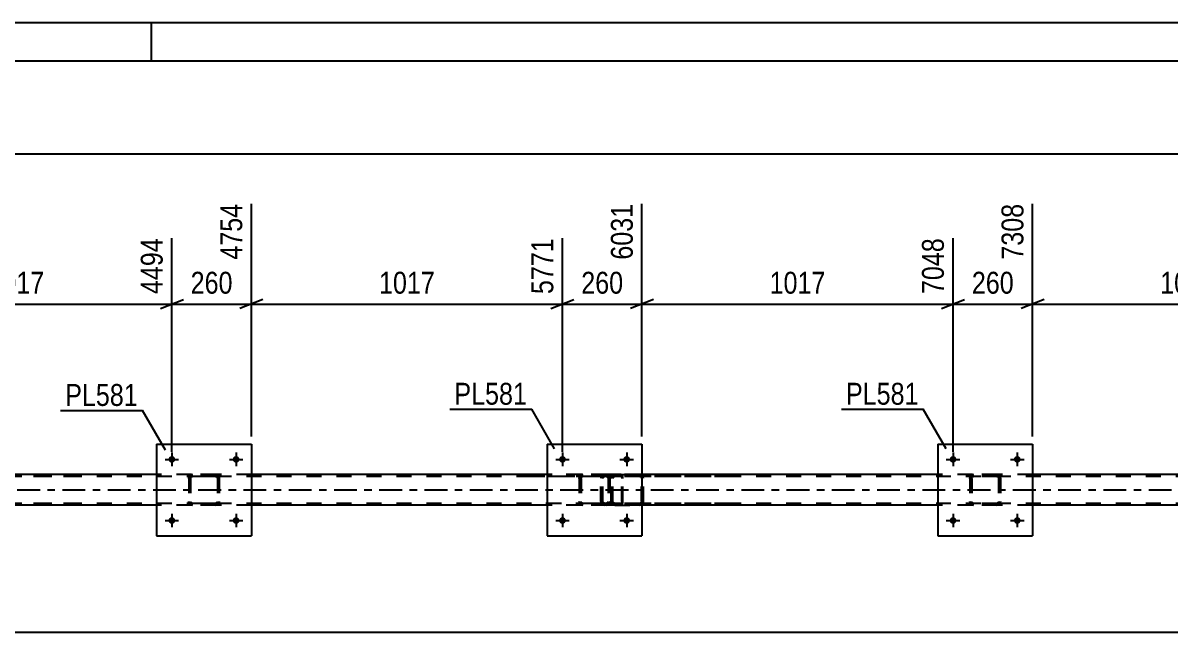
# Model space of a CAD drawing. Header units: millimetres. Extents: x 0 to 841, y 0 to 594.
# Drawn here: x 194.2 to 344.2, y 514.3 to 594 of the extents above; entities that cross this region are included whole.
import ezdxf

# ---------------------------------------------------------------- set-up
doc = ezdxf.new("R2010")
doc.units = ezdxf.units.MM
doc.linetypes.add('DXK_LINE_DOT2', pattern=[3.9198, 1.9599, -1.9599])
doc.linetypes.add('DXK_LINE_DOT3', pattern=[5.9187, 2.979, -0.9799, 0.9799, -0.9799])
doc.styles.add('Arial Narrow', font='ARIALN.TTF', dxfattribs={"height": 0.2})

# ---------------------------------------------------------------- blocks, each defined once
blk = doc.blocks.new('Unknown-275727422-1135')
at = {"color": 5, "linetype": 'Continuous'}
for p, q in [((841, 594), (0, 594)), ((211, 589), (211, 594)), ((836, 589), (5, 589))]:
    blk.add_line(p, q, dxfattribs=at)
blk = doc.blocks.new('Bolt-275727422-2503 - 2500')
at = {"linetype": 'Continuous'}
for points in [[(214.12, 528.92, -1), (213.24, 528.92, -1)], [(222.52, 528.92, -1), (221.64, 528.92, -1)]]:
    blk.add_hatch(color=1, dxfattribs=at).paths.add_polyline_path(points)
at = {"color": 1, "linetype": 'Continuous'}
for p, q in [((213.68, 529.8), (213.68, 528.04)), ((222.08, 529.8), (222.08, 528.04)), ((212.8, 528.92), (214.56, 528.92)), ((221.2, 528.92), (222.96, 528.92))]:
    blk.add_line(p, q, dxfattribs=at)
blk = doc.blocks.new('Bolt-275727422-2504 - 2500')
at = {"linetype": 'Continuous'}
for points in [[(214.12, 536.92, -1), (213.24, 536.92, -1)], [(222.52, 536.92, -1), (221.64, 536.92, -1)]]:
    blk.add_hatch(color=1, dxfattribs=at).paths.add_polyline_path(points)
at = {"color": 1, "linetype": 'Continuous'}
for p, q in [((213.68, 537.8), (213.68, 536.04)), ((222.08, 537.8), (222.08, 536.04)), ((212.8, 536.92), (214.56, 536.92)), ((221.2, 536.92), (222.96, 536.92))]:
    blk.add_line(p, q, dxfattribs=at)
blk = doc.blocks.new('Bolt-275727422-2505 - 2500')
at = {"linetype": 'Continuous'}
for points in [[(316.28, 528.92, -1), (315.4, 528.92, -1)], [(324.68, 528.92, -1), (323.8, 528.92, -1)]]:
    blk.add_hatch(color=1, dxfattribs=at).paths.add_polyline_path(points)
at = {"color": 1, "linetype": 'Continuous'}
for p, q in [((315.84, 529.8), (315.84, 528.04)), ((324.24, 529.8), (324.24, 528.04)), ((314.96, 528.92), (316.72, 528.92)), ((323.36, 528.92), (325.12, 528.92))]:
    blk.add_line(p, q, dxfattribs=at)
blk = doc.blocks.new('Bolt-275727422-2506 - 2500')
at = {"linetype": 'Continuous'}
for points in [[(316.28, 536.92, -1), (315.4, 536.92, -1)], [(324.68, 536.92, -1), (323.8, 536.92, -1)]]:
    blk.add_hatch(color=1, dxfattribs=at).paths.add_polyline_path(points)
at = {"color": 1, "linetype": 'Continuous'}
for p, q in [((315.84, 537.8), (315.84, 536.04)), ((324.24, 537.8), (324.24, 536.04)), ((314.96, 536.92), (316.72, 536.92)), ((323.36, 536.92), (325.12, 536.92))]:
    blk.add_line(p, q, dxfattribs=at)
blk = doc.blocks.new('Bolt-275727422-2528 - 2500')
at = {"linetype": 'Continuous'}
for points in [[(265.2, 536.92, -1), (264.32, 536.92, -1)], [(273.6, 536.92, -1), (272.72, 536.92, -1)]]:
    blk.add_hatch(color=1, dxfattribs=at).paths.add_polyline_path(points)
at = {"color": 1, "linetype": 'Continuous'}
for p, q in [((264.76, 537.8), (264.76, 536.04)), ((273.16, 537.8), (273.16, 536.04)), ((263.88, 536.92), (265.64, 536.92)), ((272.28, 536.92), (274.04, 536.92))]:
    blk.add_line(p, q, dxfattribs=at)
blk = doc.blocks.new('Bolt-275727422-2529 - 2500')
at = {"linetype": 'Continuous'}
for points in [[(265.2, 528.92, -1), (264.32, 528.92, -1)], [(273.6, 528.92, -1), (272.72, 528.92, -1)]]:
    blk.add_hatch(color=1, dxfattribs=at).paths.add_polyline_path(points)
at = {"color": 1, "linetype": 'Continuous'}
for p, q in [((264.76, 529.8), (264.76, 528.04)), ((273.16, 529.8), (273.16, 528.04)), ((263.88, 528.92), (265.64, 528.92)), ((272.28, 528.92), (274.04, 528.92))]:
    blk.add_line(p, q, dxfattribs=at)
blk = doc.blocks.new('Part-275727422-2532 - 2500')
at = {"color": 2, "linetype": 'Continuous'}
for p, q in [((211.68, 538.92), (211.68, 526.92)), ((211.68, 538.92), (224.08, 538.92)), ((224.08, 538.92), (224.08, 526.92)), ((211.68, 526.92), (224.08, 526.92))]:
    blk.add_line(p, q, dxfattribs=at)
blk = doc.blocks.new('Part-275727422-2533 - 2500')
at = {"color": 7, "linetype": 'DXK_LINE_DOT2'}
for p, q in [((215.88, 534.44), (215.92, 534.62)), ((215.92, 534.62), (215.88, 534.44)), ((215.88, 534.44), (215.88, 531.4)), ((216.12, 534.44), (216.14, 534.53)), ((216.12, 534.44), (216.12, 531.4)), ((216.14, 534.53), (216.19, 534.61)), ((216.18, 534.88), (216.36, 534.92)), ((216.36, 534.92), (216.18, 534.88)), ((216.19, 534.61), (216.27, 534.66)), ((216.27, 534.66), (216.36, 534.68)), ((219.4, 534.92), (216.36, 534.92)), ((219.4, 534.68), (216.36, 534.68)), ((219.4, 534.92), (219.59, 534.88)), ((219.59, 534.88), (219.4, 534.92)), ((219.4, 534.68), (219.49, 534.66)), ((219.49, 534.66), (219.57, 534.61)), ((219.57, 534.61), (219.62, 534.53)), ((219.62, 534.53), (219.64, 534.44)), ((219.64, 534.44), (219.64, 531.4)), ((219.85, 534.62), (219.88, 534.44)), ((219.88, 534.44), (219.85, 534.62)), ((219.88, 534.44), (219.88, 531.4)), ((215.92, 531.22), (215.88, 531.4)), ((215.88, 531.4), (215.92, 531.22)), ((216.14, 531.31), (216.12, 531.4)), ((216.19, 531.23), (216.14, 531.31)), ((216.27, 531.18), (216.19, 531.23)), ((216.36, 531.16), (216.27, 531.18)), ((219.4, 531.16), (216.36, 531.16)), ((219.49, 531.18), (219.4, 531.16)), ((219.57, 531.23), (219.49, 531.18)), ((219.62, 531.31), (219.57, 531.23)), ((219.64, 531.4), (219.62, 531.31)), ((219.88, 531.4), (219.85, 531.22)), ((219.85, 531.22), (219.88, 531.4)), ((216.36, 530.92), (216.18, 530.96)), ((216.18, 530.96), (216.36, 530.92)), ((219.4, 530.92), (216.36, 530.92)), ((219.59, 530.96), (219.4, 530.92)), ((219.4, 530.92), (219.59, 530.96))]:
    blk.add_line(p, q, dxfattribs=at)
at = {"color": 7, "linetype": 'DXK_LINE_DOT3'}
blk.add_line((217.88, 532.92), (217.88, 532.92), dxfattribs=at)
at = {"color": 7, "linetype": 'DXK_LINE_DOT2'}
for centre, start, end in [((216.36, 534.44), 112.5, 157.5), ((216.36, 534.44), 112.5, 157.5), ((219.4, 534.44), 22.5, 67.5), ((219.4, 534.44), 22.5, 67.5), ((216.36, 531.4), 202.5, 247.5), ((216.36, 531.4), 202.5, 247.5), ((219.4, 531.4), 292.5, 337.5), ((219.4, 531.4), 292.5, 337.5)]:
    blk.add_arc(centre, 0.48, start, end, dxfattribs=at)
blk = doc.blocks.new('Part-275727422-2534 - 2500')
at = {"color": 2, "linetype": 'Continuous'}
for p, q in [((313.84, 538.92), (313.84, 526.92)), ((313.84, 538.92), (326.24, 538.92)), ((326.24, 538.92), (326.24, 526.92)), ((313.84, 526.92), (326.24, 526.92))]:
    blk.add_line(p, q, dxfattribs=at)
blk = doc.blocks.new('Part-275727422-2535 - 2500')
at = {"color": 7, "linetype": 'DXK_LINE_DOT2'}
for p, q in [((318.04, 534.44), (318.08, 534.62)), ((318.08, 534.62), (318.04, 534.44)), ((318.04, 534.44), (318.04, 531.4)), ((318.28, 534.44), (318.3, 534.53)), ((318.28, 534.44), (318.28, 531.4)), ((318.3, 534.53), (318.35, 534.61)), ((318.34, 534.88), (318.52, 534.92)), ((318.52, 534.92), (318.34, 534.88)), ((318.35, 534.61), (318.43, 534.66)), ((318.43, 534.66), (318.52, 534.68)), ((321.56, 534.92), (318.52, 534.92)), ((321.56, 534.68), (318.52, 534.68)), ((321.56, 534.92), (321.75, 534.88)), ((321.75, 534.88), (321.56, 534.92)), ((321.56, 534.68), (321.66, 534.66)), ((321.66, 534.66), (321.73, 534.61)), ((321.73, 534.61), (321.79, 534.53)), ((321.79, 534.53), (321.8, 534.44)), ((321.8, 534.44), (321.8, 531.4)), ((322.01, 534.62), (322.04, 534.44)), ((322.04, 534.44), (322.01, 534.62)), ((322.04, 534.44), (322.04, 531.4)), ((318.08, 531.22), (318.04, 531.4)), ((318.04, 531.4), (318.08, 531.22)), ((318.3, 531.31), (318.28, 531.4)), ((318.35, 531.23), (318.3, 531.31)), ((318.43, 531.18), (318.35, 531.23)), ((318.52, 531.16), (318.43, 531.18)), ((321.56, 531.16), (318.52, 531.16)), ((321.66, 531.18), (321.56, 531.16)), ((321.73, 531.23), (321.66, 531.18)), ((321.79, 531.31), (321.73, 531.23)), ((321.8, 531.4), (321.79, 531.31)), ((322.04, 531.4), (322.01, 531.22)), ((322.01, 531.22), (322.04, 531.4)), ((318.52, 530.92), (318.34, 530.96)), ((318.34, 530.96), (318.52, 530.92)), ((321.56, 530.92), (318.52, 530.92)), ((321.75, 530.96), (321.56, 530.92)), ((321.56, 530.92), (321.75, 530.96))]:
    blk.add_line(p, q, dxfattribs=at)
at = {"color": 7, "linetype": 'DXK_LINE_DOT3'}
blk.add_line((320.04, 532.92), (320.04, 532.92), dxfattribs=at)
at = {"color": 7, "linetype": 'DXK_LINE_DOT2'}
for centre, start, end in [((318.52, 534.44), 112.5, 157.5), ((318.52, 534.44), 112.5, 157.5), ((321.56, 534.44), 22.5, 67.5), ((321.56, 534.44), 22.5, 67.5), ((318.52, 531.4), 202.5, 247.5), ((318.52, 531.4), 202.5, 247.5), ((321.56, 531.4), 292.5, 337.5), ((321.56, 531.4), 292.5, 337.5)]:
    blk.add_arc(centre, 0.48, start, end, dxfattribs=at)
blk = doc.blocks.new('Part-275727422-2556 - 2500')
at = {"color": 2, "linetype": 'Continuous'}
for p, q in [((262.76, 538.92), (262.76, 526.92)), ((262.76, 538.92), (275.16, 538.92)), ((275.16, 538.92), (275.16, 526.92)), ((262.76, 526.92), (275.16, 526.92))]:
    blk.add_line(p, q, dxfattribs=at)
blk = doc.blocks.new('Part-275727422-2557 - 2500')
at = {"color": 7, "linetype": 'DXK_LINE_DOT2'}
for p, q in [((266.96, 534.44), (267, 534.62)), ((267, 534.62), (266.96, 534.44)), ((266.96, 534.44), (266.96, 531.4)), ((267.2, 534.44), (267.22, 534.53)), ((267.2, 534.44), (267.2, 531.4)), ((267.22, 534.53), (267.27, 534.61)), ((267.26, 534.88), (267.44, 534.92)), ((267.44, 534.92), (267.26, 534.88)), ((267.27, 534.61), (267.35, 534.66)), ((267.35, 534.66), (267.44, 534.68)), ((270.48, 534.92), (267.44, 534.92)), ((270.48, 534.68), (267.44, 534.68)), ((270.48, 534.92), (270.67, 534.88)), ((270.67, 534.88), (270.48, 534.92)), ((270.48, 534.68), (270.57, 534.66)), ((270.57, 534.66), (270.65, 534.61)), ((270.65, 534.61), (270.7, 534.53)), ((270.7, 534.53), (270.72, 534.44)), ((270.72, 534.44), (270.72, 531.4)), ((270.93, 534.62), (270.96, 534.44)), ((270.96, 534.44), (270.93, 534.62)), ((270.96, 534.44), (270.96, 531.4)), ((267, 531.22), (266.96, 531.4)), ((266.96, 531.4), (267, 531.22)), ((267.22, 531.31), (267.2, 531.4)), ((267.27, 531.23), (267.22, 531.31)), ((267.35, 531.18), (267.27, 531.23)), ((267.44, 531.16), (267.35, 531.18)), ((270.48, 531.16), (267.44, 531.16)), ((270.57, 531.18), (270.48, 531.16)), ((270.65, 531.23), (270.57, 531.18)), ((270.7, 531.31), (270.65, 531.23)), ((270.72, 531.4), (270.7, 531.31)), ((270.96, 531.4), (270.93, 531.22)), ((270.93, 531.22), (270.96, 531.4)), ((267.44, 530.92), (267.26, 530.96)), ((267.26, 530.96), (267.44, 530.92)), ((270.48, 530.92), (267.44, 530.92)), ((270.67, 530.96), (270.48, 530.92)), ((270.48, 530.92), (270.67, 530.96))]:
    blk.add_line(p, q, dxfattribs=at)
at = {"color": 7, "linetype": 'DXK_LINE_DOT3'}
blk.add_line((268.96, 532.92), (268.96, 532.92), dxfattribs=at)
at = {"color": 7, "linetype": 'DXK_LINE_DOT2'}
for centre, start, end in [((267.44, 534.44), 112.5, 157.5), ((267.44, 534.44), 112.5, 157.5), ((270.48, 534.44), 22.5, 67.5), ((270.48, 534.44), 22.5, 67.5), ((267.44, 531.4), 202.5, 247.5), ((267.44, 531.4), 202.5, 247.5), ((270.48, 531.4), 292.5, 337.5), ((270.48, 531.4), 292.5, 337.5)]:
    blk.add_arc(centre, 0.48, start, end, dxfattribs=at)
blk = doc.blocks.new('Part-275727422-2617 - 2500')
at = {"color": 7, "linetype": 'DXK_LINE_DOT2'}
for p, q in [((186.01, 534.61), (185.98, 534.44)), ((185.98, 531.4), (185.98, 534.44)), ((186.01, 534.62), (186.01, 534.61)), ((186.23, 534.44), (186.25, 534.53)), ((186.23, 531.4), (186.23, 534.44)), ((186.25, 534.53), (186.31, 534.61)), ((186.49, 534.92), (186.29, 534.88)), ((186.31, 534.61), (186.39, 534.66)), ((186.39, 534.66), (186.49, 534.68)), ((186.49, 534.92), (189.72, 534.92)), ((201.47, 534.92), (186.49, 534.92)), ((201.47, 534.68), (186.49, 534.68)), ((189.92, 534.88), (189.72, 534.92)), ((189.72, 534.68), (189.82, 534.66)), ((189.82, 534.66), (189.9, 534.61)), ((189.9, 534.61), (189.96, 534.53)), ((189.96, 534.53), (189.98, 534.44)), ((189.98, 531.4), (189.98, 534.44)), ((190.2, 534.61), (190.19, 534.62)), ((190.23, 534.44), (190.2, 534.61)), ((190.23, 531.4), (190.23, 534.44)), ((185.98, 531.4), (185.99, 531.31)), ((185.99, 531.31), (186.01, 531.22)), ((186.25, 531.31), (186.23, 531.4)), ((186.31, 531.23), (186.25, 531.31)), ((186.39, 531.18), (186.31, 531.23)), ((186.49, 531.16), (186.39, 531.18)), ((201.47, 531.16), (186.49, 531.16)), ((189.82, 531.18), (189.72, 531.16)), ((189.9, 531.23), (189.82, 531.18)), ((189.96, 531.31), (189.9, 531.23)), ((189.98, 531.4), (189.96, 531.31)), ((190.19, 531.22), (190.21, 531.31)), ((190.21, 531.31), (190.23, 531.4)), ((186.29, 530.96), (186.49, 530.92)), ((186.49, 530.92), (189.72, 530.92)), ((201.47, 530.92), (186.49, 530.92)), ((189.72, 530.92), (189.92, 530.96))]:
    blk.add_line(p, q, dxfattribs=at)
for centre, start, end in [((186.47, 534.42), 110.7583, 155.68), ((189.74, 534.42), 24.32, 69.2417), ((186.47, 531.42), 204.32, 249.2417), ((189.74, 531.42), 290.7583, 335.68)]:
    blk.add_arc(centre, 0.496, start, end, dxfattribs=at)
blk = doc.blocks.new('Part-275727422-2636 - 2500')
at = {"color": 7, "linetype": 'DXK_LINE_DOT2'}
for p, q in [((754.59, 534.68), (92.84, 534.68)), ((224.08, 534.92), (211.68, 534.92)), ((275.16, 534.92), (262.76, 534.92)), ((326.24, 534.92), (313.84, 534.92)), ((754.59, 531.16), (92.84, 531.16)), ((224.08, 530.92), (211.68, 530.92)), ((275.16, 530.92), (262.76, 530.92)), ((326.24, 530.92), (313.84, 530.92))]:
    blk.add_line(p, q, dxfattribs=at)
at = {"color": 2, "linetype": 'Continuous'}
for p, q in [((211.68, 534.92), (173, 534.92)), ((262.76, 534.92), (224.08, 534.92)), ((313.84, 534.92), (275.16, 534.92)), ((364.92, 534.92), (326.24, 534.92)), ((211.68, 530.92), (173, 530.92)), ((262.76, 530.92), (224.08, 530.92)), ((313.84, 530.92), (275.16, 530.92)), ((364.92, 530.92), (326.24, 530.92))]:
    blk.add_line(p, q, dxfattribs=at)
at = {"color": 7, "linetype": 'DXK_LINE_DOT3'}
blk.add_line((92.84, 532.92), (754.59, 532.92), dxfattribs=at)
blk = doc.blocks.new('Part-275727422-2666 - 2500')
at = {"color": 7, "linetype": 'DXK_LINE_DOT2'}
for p, q in [((271.15, 534.62), (271.11, 534.44)), ((271.11, 531.4), (271.11, 534.44)), ((271.36, 534.44), (271.38, 534.53)), ((271.36, 531.4), (271.36, 534.44)), ((271.38, 534.53), (271.44, 534.61)), ((271.62, 534.92), (271.42, 534.88)), ((271.44, 534.61), (271.52, 534.66)), ((271.52, 534.66), (271.62, 534.68)), ((271.62, 534.92), (274.86, 534.92)), ((286.61, 534.92), (271.62, 534.92)), ((286.61, 534.68), (271.62, 534.68)), ((275.05, 534.88), (274.86, 534.92)), ((274.86, 534.68), (274.95, 534.66)), ((274.95, 534.66), (275.04, 534.61)), ((275.04, 534.61), (275.09, 534.53)), ((275.09, 534.53), (275.11, 534.44)), ((275.11, 531.4), (275.11, 534.44)), ((275.33, 534.61), (275.33, 534.62)), ((275.37, 534.44), (275.33, 534.61)), ((275.37, 531.4), (275.37, 534.44)), ((271.11, 531.4), (271.15, 531.22)), ((271.38, 531.31), (271.36, 531.4)), ((271.44, 531.23), (271.38, 531.31)), ((271.52, 531.18), (271.44, 531.23)), ((271.62, 531.16), (271.52, 531.18)), ((286.61, 531.16), (271.62, 531.16)), ((274.95, 531.18), (274.86, 531.16)), ((275.04, 531.23), (274.95, 531.18)), ((275.09, 531.31), (275.04, 531.23)), ((275.11, 531.4), (275.09, 531.31)), ((275.33, 531.22), (275.35, 531.31)), ((275.35, 531.31), (275.37, 531.4)), ((271.42, 530.96), (271.62, 530.92)), ((271.62, 530.92), (274.86, 530.92)), ((286.61, 530.92), (271.62, 530.92)), ((274.86, 530.92), (275.05, 530.96))]:
    blk.add_line(p, q, dxfattribs=at)
for centre, start, end in [((271.6, 534.42), 110.7583, 155.68), ((274.87, 534.42), 24.32, 69.2417), ((271.6, 531.42), 204.32, 249.2417), ((274.87, 531.42), 290.7583, 335.68)]:
    blk.add_arc(centre, 0.496, start, end, dxfattribs=at)
blk = doc.blocks.new('Part-275727422-2675 - 2500')
at = {"color": 7, "linetype": 'DXK_LINE_DOT2'}
for p, q in [((271.11, 534.92), (260.23, 534.92)), ((270.29, 534.68), (260.23, 534.68)), ((269.83, 534.62), (269.79, 534.44)), ((269.79, 531.4), (269.79, 534.44)), ((272.39, 534.68), (269.87, 534.68)), ((270.04, 534.44), (270.06, 534.53)), ((270.04, 531.4), (270.04, 534.44)), ((270.06, 534.53), (270.12, 534.61)), ((270.29, 534.92), (270.1, 534.88)), ((270.12, 534.61), (270.2, 534.66)), ((270.2, 534.66), (270.29, 534.68)), ((272.39, 534.92), (270.29, 534.92)), ((271.11, 534.68), (271.11, 534.92)), ((272.49, 534.88), (272.39, 534.92)), ((272.39, 534.68), (272.44, 534.66)), ((272.44, 534.66), (272.48, 534.61)), ((272.48, 534.61), (272.51, 534.53)), ((272.58, 534.78), (272.49, 534.88)), ((272.51, 534.53), (272.52, 534.44)), ((272.52, 531.4), (272.52, 534.44)), ((272.64, 534.62), (272.58, 534.78)), ((272.66, 534.44), (272.64, 534.62)), ((272.66, 531.4), (272.66, 534.44)), ((272.39, 531.16), (260.23, 531.16)), ((269.79, 531.4), (269.83, 531.22)), ((270.06, 531.31), (270.04, 531.4)), ((270.12, 531.23), (270.06, 531.31)), ((270.2, 531.18), (270.12, 531.23)), ((270.29, 531.16), (270.2, 531.18)), ((271.11, 531.16), (271.11, 530.92)), ((272.44, 531.18), (272.39, 531.16)), ((272.48, 531.23), (272.44, 531.18)), ((272.51, 531.31), (272.48, 531.23)), ((272.49, 530.96), (272.58, 531.06)), ((272.52, 531.4), (272.51, 531.31)), ((272.58, 531.06), (272.64, 531.22)), ((272.64, 531.22), (272.66, 531.4)), ((271.11, 530.92), (260.23, 530.92)), ((270.1, 530.96), (270.29, 530.92)), ((272.39, 530.92), (270.29, 530.92)), ((272.39, 530.92), (272.49, 530.96))]:
    blk.add_line(p, q, dxfattribs=at)
for centre, start, end in [((270.28, 534.43), 111.1941, 156.1506), ((270.28, 531.42), 203.8494, 248.8059)]:
    blk.add_arc(centre, 0.492, start, end, dxfattribs=at)
blk = doc.blocks.new('StraightDimension-275727422-5767 - 2500')
at = {"color": 7, "linetype": 'Continuous'}
blk.add_line((55.72, 514.33), (754.59, 514.33), dxfattribs=at)
blk = doc.blocks.new('StraightDimension-275727422-9790 - 2500')
at = {"color": 7, "linetype": 'Continuous'}
for p, q in [((224.08, 539.92), (224.08, 570.35)), ((264.76, 537.92), (264.76, 565.85)), ((225.58, 557.84), (222.58, 556.64)), ((224.08, 557.24), (264.76, 557.24)), ((263.26, 556.64), (266.26, 557.84))]:
    blk.add_line(p, q, dxfattribs=at)
at = {"color": 0, "linetype": 'Continuous'}
blk.add_wipeout([(264.16, 566.45), (259.96, 566.45), (259.96, 557.94), (264.16, 557.94)], dxfattribs=at)
at = {"color": 0}
blk.add_wipeout([(248.68, 557.99), (248.68, 562.19), (240.17, 562.19), (240.17, 557.99)], dxfattribs=at)
at = {"color": 3, "linetype": 'Continuous', "style": 'Arial Narrow'}
blk.add_text('5771', height=2.863, rotation=90.0002, dxfattribs=at).set_placement((263.56, 558.54))
at = {"color": 3, "style": 'Arial Narrow'}
blk.add_text('1017', height=2.863, dxfattribs=at).set_placement((240.77, 558.59))
blk = doc.blocks.new('StraightDimension-275727422-2686 - 2500')
at = {"color": 7, "linetype": 'Continuous'}
blk.add_line((55.72, 576.86), (755.23, 576.86), dxfattribs=at)
blk = doc.blocks.new('StraightDimension-275727422-9786 - 2500')
at = {"color": 7, "linetype": 'Continuous'}
for p, q in [((326.24, 539.92), (326.24, 570.35)), ((366.92, 537.92), (366.92, 565.85)), ((327.74, 557.84), (324.74, 556.64)), ((326.24, 557.24), (366.92, 557.24)), ((365.42, 556.64), (368.42, 557.84))]:
    blk.add_line(p, q, dxfattribs=at)
at = {"color": 0, "linetype": 'Continuous'}
blk.add_wipeout([(366.32, 566.45), (362.12, 566.45), (362.12, 557.94), (366.32, 557.94)], dxfattribs=at)
at = {"color": 0}
blk.add_wipeout([(350.84, 557.99), (350.84, 562.19), (342.33, 562.19), (342.33, 557.99)], dxfattribs=at)
at = {"color": 3, "linetype": 'Continuous', "style": 'Arial Narrow'}
blk.add_text('8325', height=2.863, rotation=90.0002, dxfattribs=at).set_placement((365.72, 558.54))
at = {"color": 3, "style": 'Arial Narrow'}
blk.add_text('1017', height=2.863, dxfattribs=at).set_placement((342.93, 558.59))
blk = doc.blocks.new('StraightDimension-275727422-9787 - 2500')
at = {"color": 7, "linetype": 'Continuous'}
for p, q in [((326.24, 539.92), (326.24, 570.35)), ((315.84, 537.92), (315.84, 565.85)), ((314.34, 556.64), (317.34, 557.84)), ((315.84, 557.24), (326.24, 557.24)), ((327.74, 557.84), (324.74, 556.64))]:
    blk.add_line(p, q, dxfattribs=at)
at = {"color": 0}
blk.add_wipeout([(324.39, 557.99), (324.39, 562.19), (317.7, 562.19), (317.7, 557.99)], dxfattribs=at)
at = {"color": 3, "style": 'Arial Narrow'}
blk.add_text('260', height=2.863, dxfattribs=at).set_placement((318.3, 558.59))
at = {"color": 0, "linetype": 'Continuous'}
blk.add_wipeout([(325.64, 570.95), (321.44, 570.95), (321.44, 562.44), (325.64, 562.44)], dxfattribs=at)
at = {"color": 3, "linetype": 'Continuous', "style": 'Arial Narrow'}
blk.add_text('7308', height=2.863, rotation=90.0002, dxfattribs=at).set_placement((325.04, 563.04))
blk = doc.blocks.new('StraightDimension-275727422-9788 - 2500')
at = {"color": 7, "linetype": 'Continuous'}
for p, q in [((275.16, 539.92), (275.16, 570.35)), ((315.84, 537.92), (315.84, 565.85)), ((276.66, 557.84), (273.66, 556.64)), ((275.16, 557.24), (315.84, 557.24)), ((314.34, 556.64), (317.34, 557.84))]:
    blk.add_line(p, q, dxfattribs=at)
at = {"color": 0, "linetype": 'Continuous'}
blk.add_wipeout([(315.24, 566.45), (311.04, 566.45), (311.04, 557.94), (315.24, 557.94)], dxfattribs=at)
at = {"color": 0}
blk.add_wipeout([(299.76, 557.99), (299.76, 562.19), (291.25, 562.19), (291.25, 557.99)], dxfattribs=at)
at = {"color": 3, "linetype": 'Continuous', "style": 'Arial Narrow'}
blk.add_text('7048', height=2.863, rotation=90.0002, dxfattribs=at).set_placement((314.64, 558.54))
at = {"color": 3, "style": 'Arial Narrow'}
blk.add_text('1017', height=2.863, dxfattribs=at).set_placement((291.85, 558.59))
blk = doc.blocks.new('StraightDimension-275727422-9789 - 2500')
at = {"color": 7, "linetype": 'Continuous'}
for p, q in [((275.16, 539.92), (275.16, 570.35)), ((264.76, 537.92), (264.76, 565.85)), ((263.26, 556.64), (266.26, 557.84)), ((264.76, 557.24), (275.16, 557.24)), ((276.66, 557.84), (273.66, 556.64))]:
    blk.add_line(p, q, dxfattribs=at)
at = {"color": 0}
blk.add_wipeout([(273.31, 557.99), (273.31, 562.19), (266.62, 562.19), (266.62, 557.99)], dxfattribs=at)
at = {"color": 3, "style": 'Arial Narrow'}
blk.add_text('260', height=2.863, dxfattribs=at).set_placement((267.22, 558.59))
at = {"color": 0, "linetype": 'Continuous'}
blk.add_wipeout([(274.56, 570.95), (270.36, 570.95), (270.36, 562.44), (274.56, 562.44)], dxfattribs=at)
at = {"color": 3, "linetype": 'Continuous', "style": 'Arial Narrow'}
blk.add_text('6031', height=2.863, rotation=90.0002, dxfattribs=at).set_placement((273.96, 563.04))
blk = doc.blocks.new('StraightDimension-275727422-9791 - 2500')
at = {"color": 7, "linetype": 'Continuous'}
for p, q in [((224.08, 539.92), (224.08, 570.35)), ((213.68, 537.92), (213.68, 565.85)), ((212.18, 556.64), (215.18, 557.84)), ((213.68, 557.24), (224.08, 557.24)), ((225.58, 557.84), (222.58, 556.64))]:
    blk.add_line(p, q, dxfattribs=at)
at = {"color": 0}
blk.add_wipeout([(222.22, 557.99), (222.22, 562.19), (215.54, 562.19), (215.54, 557.99)], dxfattribs=at)
at = {"color": 3, "style": 'Arial Narrow'}
blk.add_text('260', height=2.863, dxfattribs=at).set_placement((216.14, 558.59))
at = {"color": 0, "linetype": 'Continuous'}
blk.add_wipeout([(223.48, 570.95), (219.28, 570.95), (219.28, 562.44), (223.48, 562.44)], dxfattribs=at)
at = {"color": 3, "linetype": 'Continuous', "style": 'Arial Narrow'}
blk.add_text('4754', height=2.863, rotation=90.0002, dxfattribs=at).set_placement((222.88, 563.04))
blk = doc.blocks.new('StraightDimension-275727422-9792 - 2500')
at = {"color": 7, "linetype": 'Continuous'}
for p, q in [((173, 539.92), (173, 570.35)), ((213.68, 537.92), (213.68, 565.85)), ((174.5, 557.84), (171.5, 556.64)), ((173, 557.24), (213.68, 557.24)), ((212.18, 556.64), (215.18, 557.84))]:
    blk.add_line(p, q, dxfattribs=at)
at = {"color": 0, "linetype": 'Continuous'}
blk.add_wipeout([(213.08, 566.45), (208.88, 566.45), (208.88, 557.94), (213.08, 557.94)], dxfattribs=at)
at = {"color": 0}
blk.add_wipeout([(197.6, 557.99), (197.6, 562.19), (189.09, 562.19), (189.09, 557.99)], dxfattribs=at)
at = {"color": 3, "linetype": 'Continuous', "style": 'Arial Narrow'}
blk.add_text('4494', height=2.863, rotation=90.0002, dxfattribs=at).set_placement((212.48, 558.54))
at = {"color": 3, "style": 'Arial Narrow'}
blk.add_text('1017', height=2.863, dxfattribs=at).set_placement((189.69, 558.59))
blk = doc.blocks.new('Mark-275727422-10123 - 2500')
at = {"color": 0}
blk.add_wipeout([(260.14, 544.07), (260.14, 547.07), (250.63, 547.07), (250.63, 544.07)], dxfattribs=at)
blk.add_wipeout([(260.14, 544.07), (260.14, 547.07), (250.63, 547.07), (250.63, 544.07)], dxfattribs=at)
at = {"color": 30, "linetype": 'Continuous'}
for p in [(250.03, 543.47), (263.74, 538.28)]:
    blk.add_line(p, (260.74, 543.47), dxfattribs=at)
at = {"color": 3, "style": 'Arial Narrow'}
blk.add_text('PL581', height=2.863, dxfattribs=at).set_placement((250.63, 544.07))
blk = doc.blocks.new('Mark-275727422-10087 - 2500')
at = {"color": 0}
blk.add_wipeout([(209.23, 543.91), (209.23, 546.91), (199.73, 546.91), (199.73, 543.91)], dxfattribs=at)
blk.add_wipeout([(209.23, 543.91), (209.23, 546.91), (199.73, 546.91), (199.73, 543.91)], dxfattribs=at)
at = {"color": 30, "linetype": 'Continuous'}
for p in [(199.13, 543.31), (212.83, 538.12)]:
    blk.add_line(p, (209.83, 543.31), dxfattribs=at)
at = {"color": 3, "style": 'Arial Narrow'}
blk.add_text('PL581', height=2.863, dxfattribs=at).set_placement((199.73, 543.91))
blk = doc.blocks.new('Mark-275727422-10090 - 2500')
at = {"color": 0}
blk.add_wipeout([(311.34, 544.07), (311.34, 547.07), (301.84, 547.07), (301.84, 544.07)], dxfattribs=at)
blk.add_wipeout([(311.34, 544.07), (311.34, 547.07), (301.84, 547.07), (301.84, 544.07)], dxfattribs=at)
at = {"color": 30, "linetype": 'Continuous'}
for p in [(301.24, 543.47), (314.94, 538.28)]:
    blk.add_line(p, (311.94, 543.47), dxfattribs=at)
at = {"color": 3, "style": 'Arial Narrow'}
blk.add_text('PL581', height=2.863, dxfattribs=at).set_placement((301.84, 544.07))

msp = doc.modelspace()

# ---------------------------------------------------------------- block references
for name in ['Unknown-275727422-1135', 'Part-275727422-2532 - 2500', 'Part-275727422-2556 - 2500', 'Part-275727422-2534 - 2500', 'Bolt-275727422-2504 - 2500', 'Bolt-275727422-2528 - 2500', 'Bolt-275727422-2506 - 2500', 'Part-275727422-2636 - 2500', 'Part-275727422-2617 - 2500', 'Part-275727422-2533 - 2500', 'Part-275727422-2675 - 2500', 'Part-275727422-2557 - 2500', 'Part-275727422-2666 - 2500', 'Part-275727422-2535 - 2500', 'Bolt-275727422-2503 - 2500', 'Bolt-275727422-2529 - 2500', 'Bolt-275727422-2505 - 2500']:
    msp.add_blockref(name, (0, 0))

# ---------------------------------------------------------------- next in the draw order: block references
for name in ['StraightDimension-275727422-9790 - 2500', 'StraightDimension-275727422-5767 - 2500']:
    msp.add_blockref(name, (0, 0))

# ---------------------------------------------------------------- next in the draw order: block references
msp.add_blockref('StraightDimension-275727422-2686 - 2500', (0, 0))

# ---------------------------------------------------------------- next in the draw order: block references
for name in ['StraightDimension-275727422-9791 - 2500', 'StraightDimension-275727422-9786 - 2500']:
    msp.add_blockref(name, (0, 0))

# ---------------------------------------------------------------- next in the draw order: block references
for name in ['StraightDimension-275727422-9792 - 2500', 'StraightDimension-275727422-9787 - 2500']:
    msp.add_blockref(name, (0, 0))

# ---------------------------------------------------------------- next in the draw order: block references
for name in ['StraightDimension-275727422-9788 - 2500', 'Mark-275727422-10087 - 2500']:
    msp.add_blockref(name, (0, 0))

# ---------------------------------------------------------------- next in the draw order: block references
for name in ['StraightDimension-275727422-9789 - 2500', 'Mark-275727422-10090 - 2500']:
    msp.add_blockref(name, (0, 0))

# ---------------------------------------------------------------- next in the draw order: block references
msp.add_blockref('Mark-275727422-10123 - 2500', (0, 0))

doc.saveas('drawing.dxf')
